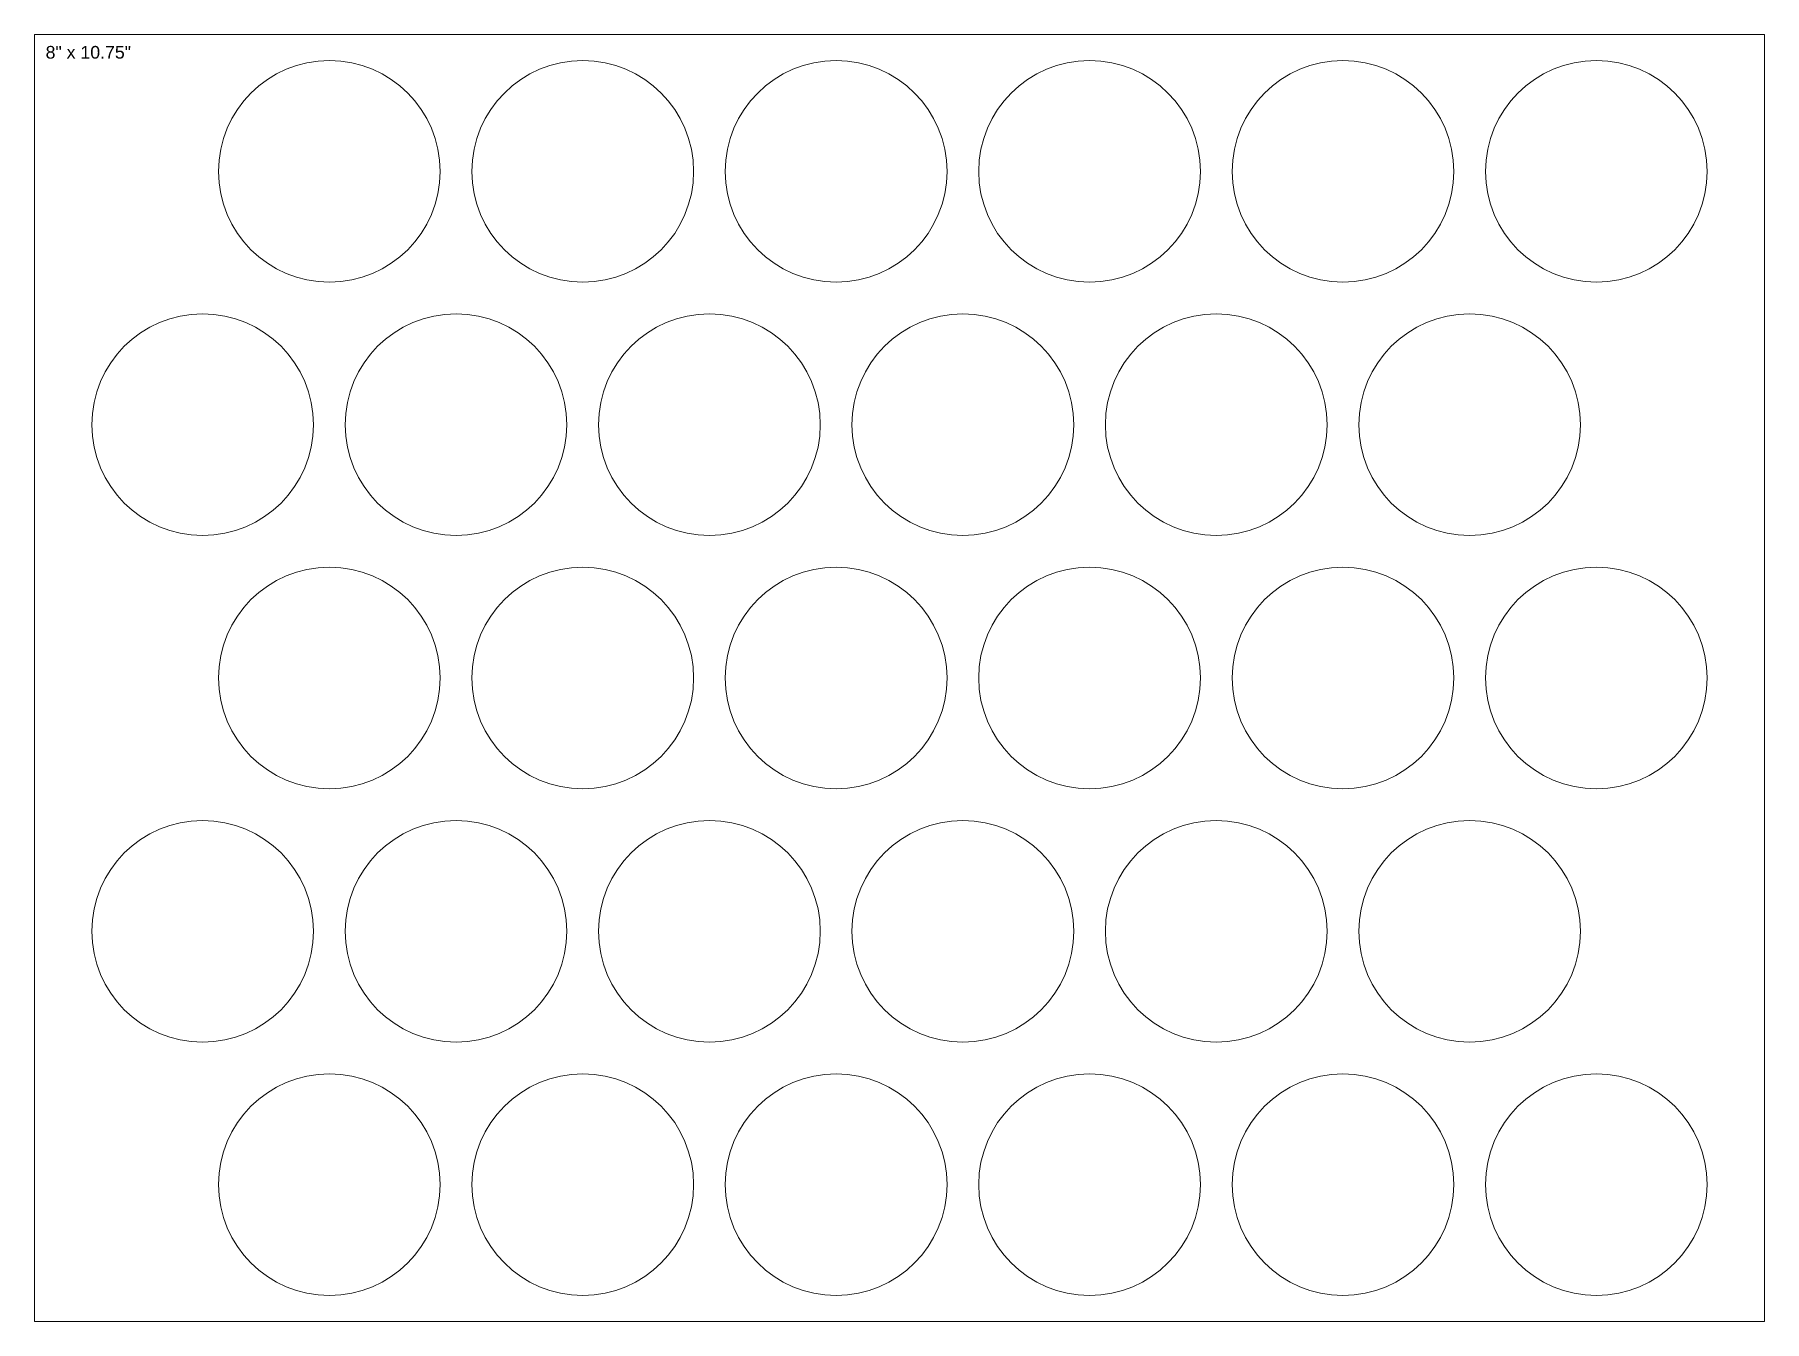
# Model space of a CAD drawing. Header units: millimetres. Extents: x 0 to 273, y 0 to 203.
import ezdxf

# ---------------------------------------------------------------- set-up
doc = ezdxf.new("R2010")
doc.units = ezdxf.units.MM
doc.layers.add('3. Cut (Vector)', color=1, linetype='Continuous', lineweight=5, true_color=0xff0000)
doc.layers.add('4. NP Layout & Text', color=3, linetype='Continuous', lineweight=13, true_color=0x00ff00)
doc.layers.add('5. NP Material Boundary', color=7, linetype='Continuous', lineweight=13)
doc.styles.add('textstyle25', font='')
doc.styles.get('textstyle25').set_extended_font_data('Times New Roman')

# ---------------------------------------------------------------- blocks, each defined once
blk = doc.blocks.new('8x10.75-in')
at = {"layer": '5. NP Material Boundary'}
for p, q in [((273.05, 203.2), (0, 203.2)), ((0, 203.2), (0, 0)), ((273.05, 203.2), (273.05, 0)), ((0, 0), (273.05, 0))]:
    blk.add_line(p, q, dxfattribs=at)
at = {"layer": '4. NP Layout & Text', "insert": (1.74, 200.39), "char_height": 2, "attachment_point": 4, "style": 'textstyle25'}
blk.add_mtext('\\fArial|b0|i0|c0|p0;8" x 10.75"', dxfattribs=at)

msp = doc.modelspace()

# ---------------------------------------------------------------- linework, layer by layer
at = {"layer": '3. Cut (Vector)'}
for centre in [(46.525, 181.6), (86.525, 181.6), (126.525, 181.6), (166.525, 181.6), (206.525, 181.6), (246.525, 181.6), (26.525, 141.6), (66.525, 141.6), (106.525, 141.6), (146.525, 141.6), (186.525, 141.6), (226.525, 141.6), (46.525, 101.6), (86.525, 101.6), (126.525, 101.6), (166.525, 101.6), (206.525, 101.6), (246.525, 101.6), (26.525, 61.6), (66.525, 61.6), (106.525, 61.6), (146.525, 61.6), (186.525, 61.6), (226.525, 61.6), (46.525, 21.6), (86.525, 21.6), (126.525, 21.6), (166.525, 21.6), (206.525, 21.6), (246.525, 21.6)]:
    msp.add_circle(centre, 17.5, dxfattribs=at)

# ---------------------------------------------------------------- block references
at = {"layer": '5. NP Material Boundary'}
msp.add_blockref('8x10.75-in', (0, 0), dxfattribs=at)

doc.saveas('drawing.dxf')
